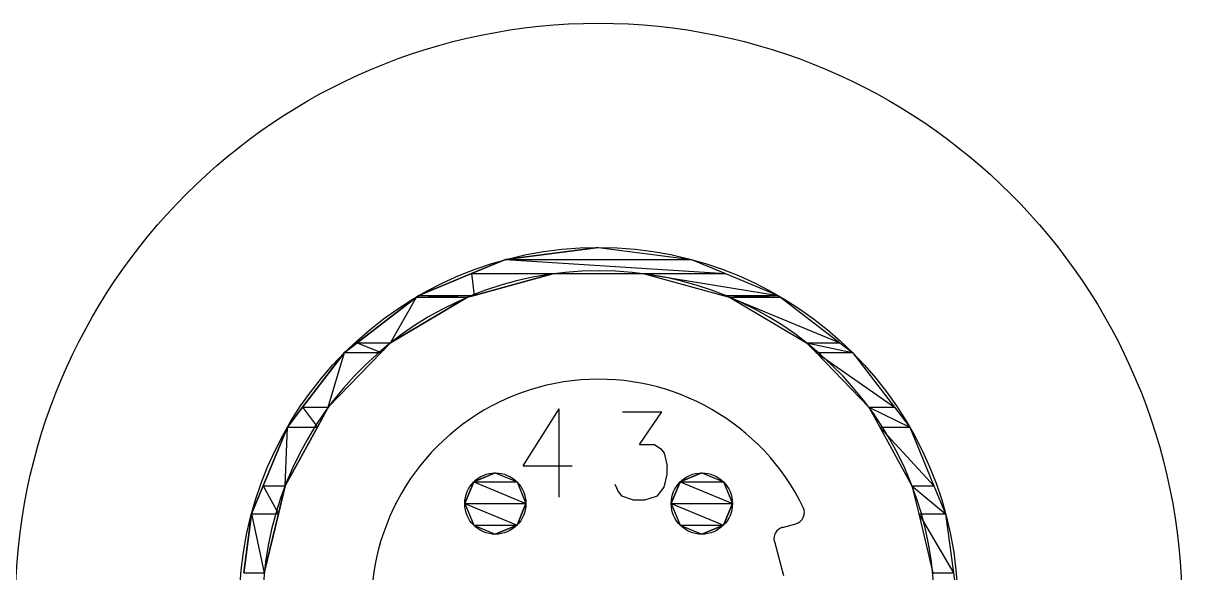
# Model space of a CAD drawing. Header units: millimetres. Extents: x 1063 to 1621, y 404 to 836.
# Drawn here: x 1491.36 to 1509.8, y 618.38 to 627.12 of the extents above; entities that cross this region are included whole.
import ezdxf

# ---------------------------------------------------------------- set-up
doc = ezdxf.new("R2010")
doc.units = ezdxf.units.MM

msp = doc.modelspace()

# ---------------------------------------------------------------- linework, layer by layer
at = {"color": 7, "linetype": 'Continuous'}
for p, q in [((1499.034, 623.359), (1500.514, 623.553)), ((1499.034, 623.359), (1500.514, 623.553)), ((1499.034, 623.359), (1500.514, 623.553)), ((1499.034, 623.359), (1500.514, 623.553)), ((1499.034, 623.359), (1500.514, 623.553)), ((1500.514, 623.553), (1501.994, 623.359)), ((1500.514, 623.553), (1501.994, 623.359)), ((1500.514, 623.553), (1501.994, 623.359)), ((1500.514, 623.553), (1501.994, 623.359)), ((1500.514, 623.553), (1501.994, 623.359)), ((1498.493, 623.135), (1499.034, 623.359)), ((1498.493, 623.135), (1499.034, 623.359)), ((1498.493, 623.135), (1499.034, 623.359)), ((1498.493, 623.135), (1499.034, 623.359)), ((1498.493, 623.135), (1499.034, 623.359)), ((1499.034, 623.359), (1501.994, 623.359)), ((1499.034, 623.359), (1502.535, 623.135)), ((1499.034, 623.359), (1501.994, 623.359)), ((1499.034, 623.359), (1502.535, 623.135)), ((1499.034, 623.359), (1501.994, 623.359)), ((1499.034, 623.359), (1502.535, 623.135)), ((1499.034, 623.359), (1501.994, 623.359)), ((1499.034, 623.359), (1502.535, 623.135)), ((1499.034, 623.359), (1501.994, 623.359)), ((1499.034, 623.359), (1501.994, 623.359)), ((1499.034, 623.359), (1502.535, 623.135)), ((1499.034, 623.359), (1502.535, 623.135)), ((1499.034, 623.359), (1501.994, 623.359)), ((1499.034, 623.359), (1502.535, 623.135)), ((1499.034, 623.359), (1501.994, 623.359)), ((1499.034, 623.359), (1502.535, 623.135)), ((1501.994, 623.359), (1502.535, 623.135)), ((1501.994, 623.359), (1502.535, 623.135)), ((1501.994, 623.359), (1502.535, 623.135)), ((1501.994, 623.359), (1502.535, 623.135)), ((1501.994, 623.359), (1502.535, 623.135)), ((1497.655, 622.787), (1498.493, 623.135)), ((1497.655, 622.787), (1498.493, 623.135)), ((1497.655, 622.787), (1498.493, 623.135)), ((1497.655, 622.787), (1498.493, 623.135)), ((1497.655, 622.787), (1498.493, 623.135)), ((1498.493, 623.135), (1502.535, 623.135)), ((1498.493, 623.135), (1498.534, 622.787)), ((1498.493, 623.135), (1499.802, 623.135)), ((1498.493, 623.135), (1498.534, 622.787)), ((1498.493, 623.135), (1502.535, 623.135)), ((1498.493, 623.135), (1498.534, 622.787)), ((1498.493, 623.135), (1499.802, 623.135)), ((1498.493, 623.135), (1498.534, 622.787)), ((1498.493, 623.135), (1502.535, 623.135)), ((1498.493, 623.135), (1502.535, 623.135)), ((1498.493, 623.135), (1498.534, 622.787)), ((1498.493, 623.135), (1498.534, 622.787)), ((1498.493, 623.135), (1499.802, 623.135)), ((1498.493, 623.135), (1498.534, 622.787)), ((1498.493, 623.135), (1499.802, 623.135)), ((1498.493, 623.135), (1498.534, 622.787)), ((1498.534, 622.787), (1499.802, 623.135)), ((1498.534, 622.787), (1499.802, 623.135)), ((1498.534, 622.787), (1499.802, 623.135)), ((1498.534, 622.787), (1499.802, 623.135)), ((1498.534, 622.787), (1499.802, 623.135)), ((1501.226, 623.135), (1502.494, 622.787)), ((1501.226, 623.135), (1503.372, 622.787)), ((1501.226, 623.135), (1502.535, 623.135)), ((1501.226, 623.135), (1503.372, 622.787)), ((1501.226, 623.135), (1502.494, 622.787)), ((1501.226, 623.135), (1503.372, 622.787)), ((1501.226, 623.135), (1502.535, 623.135)), ((1501.226, 623.135), (1503.372, 622.787)), ((1501.226, 623.135), (1502.494, 622.787)), ((1501.226, 623.135), (1503.372, 622.787)), ((1501.226, 623.135), (1502.494, 622.787)), ((1501.226, 623.135), (1503.372, 622.787)), ((1501.226, 623.135), (1502.535, 623.135)), ((1501.226, 623.135), (1503.372, 622.787)), ((1501.226, 623.135), (1502.535, 623.135)), ((1501.226, 623.135), (1503.372, 622.787)), ((1501.226, 623.135), (1502.494, 622.787)), ((1502.535, 623.135), (1503.372, 622.787)), ((1502.535, 623.135), (1503.372, 622.787)), ((1502.535, 623.135), (1503.372, 622.787)), ((1502.535, 623.135), (1503.372, 622.787)), ((1502.535, 623.135), (1503.372, 622.787)), ((1496.673, 622.034), (1497.618, 622.759)), ((1496.673, 622.034), (1497.618, 622.759)), ((1496.673, 622.034), (1497.618, 622.759)), ((1496.673, 622.034), (1497.618, 622.759)), ((1496.673, 622.034), (1497.618, 622.759)), ((1497.203, 622.034), (1497.618, 622.759)), ((1497.203, 622.034), (1498.429, 622.759)), ((1497.203, 622.034), (1497.618, 622.759)), ((1497.203, 622.034), (1497.618, 622.759)), ((1497.203, 622.034), (1498.429, 622.759)), ((1497.203, 622.034), (1497.618, 622.759)), ((1497.203, 622.034), (1497.618, 622.759)), ((1497.203, 622.034), (1497.618, 622.759)), ((1497.203, 622.034), (1498.429, 622.759)), ((1497.203, 622.034), (1497.618, 622.759)), ((1497.203, 622.034), (1498.429, 622.759)), ((1497.203, 622.034), (1497.618, 622.759)), ((1497.203, 622.034), (1498.429, 622.759)), ((1497.618, 622.759), (1497.655, 622.787)), ((1497.618, 622.759), (1497.655, 622.787)), ((1497.618, 622.759), (1497.655, 622.787)), ((1497.618, 622.759), (1497.655, 622.787)), ((1497.618, 622.759), (1497.655, 622.787)), ((1497.618, 622.759), (1498.429, 622.759)), ((1497.618, 622.759), (1498.429, 622.759)), ((1497.618, 622.759), (1498.429, 622.759)), ((1497.618, 622.759), (1498.429, 622.759)), ((1497.618, 622.759), (1498.429, 622.759)), ((1497.618, 622.759), (1498.429, 622.759)), ((1497.618, 622.759), (1498.429, 622.759)), ((1497.618, 622.759), (1498.429, 622.759)), ((1497.655, 622.787), (1498.534, 622.787)), ((1497.655, 622.787), (1498.429, 622.759)), ((1497.655, 622.787), (1498.534, 622.787)), ((1497.655, 622.787), (1498.429, 622.759)), ((1497.655, 622.787), (1498.534, 622.787)), ((1497.655, 622.787), (1498.429, 622.759)), ((1497.655, 622.787), (1498.534, 622.787)), ((1497.655, 622.787), (1498.429, 622.759)), ((1497.655, 622.787), (1498.534, 622.787)), ((1497.655, 622.787), (1498.534, 622.787)), ((1497.655, 622.787), (1498.429, 622.759)), ((1497.655, 622.787), (1498.429, 622.759)), ((1497.655, 622.787), (1498.534, 622.787)), ((1497.655, 622.787), (1498.429, 622.759)), ((1497.655, 622.787), (1498.534, 622.787)), ((1497.655, 622.787), (1498.429, 622.759)), ((1498.429, 622.759), (1498.534, 622.787)), ((1498.429, 622.759), (1498.534, 622.787)), ((1498.429, 622.759), (1498.534, 622.787)), ((1498.429, 622.759), (1498.534, 622.787)), ((1498.429, 622.759), (1498.534, 622.787)), ((1502.494, 622.787), (1503.372, 622.787)), ((1502.494, 622.787), (1502.599, 622.759)), ((1502.494, 622.787), (1503.41, 622.759)), ((1502.494, 622.787), (1503.372, 622.787)), ((1502.494, 622.787), (1503.41, 622.759)), ((1502.494, 622.787), (1503.372, 622.787)), ((1502.494, 622.787), (1502.599, 622.759)), ((1502.494, 622.787), (1503.41, 622.759)), ((1502.494, 622.787), (1503.372, 622.787)), ((1502.494, 622.787), (1503.41, 622.759)), ((1502.494, 622.787), (1503.372, 622.787)), ((1502.494, 622.787), (1503.372, 622.787)), ((1502.494, 622.787), (1502.599, 622.759)), ((1502.494, 622.787), (1503.41, 622.759)), ((1502.494, 622.787), (1502.599, 622.759)), ((1502.494, 622.787), (1503.41, 622.759)), ((1502.494, 622.787), (1503.372, 622.787)), ((1502.494, 622.787), (1503.41, 622.759)), ((1502.494, 622.787), (1503.372, 622.787)), ((1502.494, 622.787), (1503.41, 622.759)), ((1502.494, 622.787), (1502.599, 622.759)), ((1502.599, 622.759), (1503.41, 622.759)), ((1502.599, 622.759), (1503.825, 622.034)), ((1502.599, 622.759), (1504.355, 622.034)), ((1502.599, 622.759), (1503.41, 622.759)), ((1502.599, 622.759), (1504.355, 622.034)), ((1502.599, 622.759), (1503.41, 622.759)), ((1502.599, 622.759), (1503.825, 622.034)), ((1502.599, 622.759), (1504.355, 622.034)), ((1502.599, 622.759), (1503.41, 622.759)), ((1502.599, 622.759), (1504.355, 622.034)), ((1502.599, 622.759), (1503.41, 622.759)), ((1502.599, 622.759), (1503.41, 622.759)), ((1502.599, 622.759), (1503.825, 622.034)), ((1502.599, 622.759), (1504.355, 622.034)), ((1502.599, 622.759), (1503.825, 622.034)), ((1502.599, 622.759), (1504.355, 622.034)), ((1502.599, 622.759), (1503.41, 622.759)), ((1502.599, 622.759), (1504.355, 622.034)), ((1502.599, 622.759), (1503.41, 622.759)), ((1502.599, 622.759), (1504.355, 622.034)), ((1502.599, 622.759), (1503.825, 622.034)), ((1503.372, 622.787), (1503.41, 622.759)), ((1503.372, 622.787), (1503.41, 622.759)), ((1503.372, 622.787), (1503.41, 622.759)), ((1503.372, 622.787), (1503.41, 622.759)), ((1503.372, 622.787), (1503.41, 622.759)), ((1503.41, 622.759), (1504.355, 622.034)), ((1503.41, 622.759), (1504.355, 622.034)), ((1503.41, 622.759), (1504.355, 622.034)), ((1503.41, 622.759), (1504.355, 622.034)), ((1503.41, 622.759), (1504.355, 622.034)), ((1496.471, 621.879), (1496.673, 622.034)), ((1496.471, 621.879), (1496.673, 622.034)), ((1496.471, 621.879), (1496.673, 622.034)), ((1496.471, 621.879), (1496.673, 622.034)), ((1496.471, 621.879), (1496.673, 622.034)), ((1496.673, 622.034), (1497.203, 622.034)), ((1496.673, 622.034), (1497.053, 621.879)), ((1496.673, 622.034), (1497.203, 622.034)), ((1496.673, 622.034), (1497.053, 621.879)), ((1496.673, 622.034), (1497.203, 622.034)), ((1496.673, 622.034), (1497.053, 621.879)), ((1496.673, 622.034), (1497.203, 622.034)), ((1496.673, 622.034), (1497.053, 621.879)), ((1496.673, 622.034), (1497.203, 622.034)), ((1496.673, 622.034), (1497.203, 622.034)), ((1496.673, 622.034), (1497.053, 621.879)), ((1496.673, 622.034), (1497.053, 621.879)), ((1496.673, 622.034), (1497.203, 622.034)), ((1496.673, 622.034), (1497.053, 621.879)), ((1496.673, 622.034), (1497.203, 622.034)), ((1496.673, 622.034), (1497.053, 621.879)), ((1497.053, 621.879), (1497.203, 622.034)), ((1497.053, 621.879), (1497.203, 622.034)), ((1497.053, 621.879), (1497.203, 622.034)), ((1497.053, 621.879), (1497.203, 622.034)), ((1497.053, 621.879), (1497.203, 622.034)), ((1503.825, 622.034), (1504.355, 622.034)), ((1503.825, 622.034), (1503.974, 621.879)), ((1503.825, 622.034), (1504.557, 621.879)), ((1503.825, 622.034), (1504.355, 622.034)), ((1503.825, 622.034), (1504.557, 621.879)), ((1503.825, 622.034), (1504.355, 622.034)), ((1503.825, 622.034), (1503.974, 621.879)), ((1503.825, 622.034), (1504.557, 621.879)), ((1503.825, 622.034), (1504.355, 622.034)), ((1503.825, 622.034), (1504.557, 621.879)), ((1503.825, 622.034), (1504.355, 622.034)), ((1503.825, 622.034), (1504.355, 622.034)), ((1503.825, 622.034), (1503.974, 621.879)), ((1503.825, 622.034), (1504.557, 621.879)), ((1503.825, 622.034), (1503.974, 621.879)), ((1503.825, 622.034), (1504.557, 621.879)), ((1503.825, 622.034), (1504.355, 622.034)), ((1503.825, 622.034), (1504.557, 621.879)), ((1503.825, 622.034), (1504.355, 622.034)), ((1503.825, 622.034), (1504.557, 621.879)), ((1503.825, 622.034), (1503.974, 621.879)), ((1504.355, 622.034), (1504.557, 621.879)), ((1504.355, 622.034), (1504.557, 621.879)), ((1504.355, 622.034), (1504.557, 621.879)), ((1504.355, 622.034), (1504.557, 621.879)), ((1504.355, 622.034), (1504.557, 621.879)), ((1495.805, 621.011), (1496.471, 621.879)), ((1495.805, 621.011), (1496.471, 621.879)), ((1495.805, 621.011), (1496.471, 621.879)), ((1495.805, 621.011), (1496.471, 621.879)), ((1495.805, 621.011), (1496.471, 621.879)), ((1496.213, 621.011), (1496.471, 621.879)), ((1496.213, 621.011), (1497.053, 621.879)), ((1496.213, 621.011), (1496.471, 621.879)), ((1496.213, 621.011), (1496.471, 621.879)), ((1496.213, 621.011), (1497.053, 621.879)), ((1496.213, 621.011), (1496.471, 621.879)), ((1496.213, 621.011), (1496.471, 621.879)), ((1496.213, 621.011), (1496.471, 621.879)), ((1496.213, 621.011), (1497.053, 621.879)), ((1496.213, 621.011), (1496.471, 621.879)), ((1496.213, 621.011), (1497.053, 621.879)), ((1496.213, 621.011), (1496.471, 621.879)), ((1496.213, 621.011), (1497.053, 621.879)), ((1496.471, 621.879), (1497.053, 621.879)), ((1496.471, 621.879), (1497.053, 621.879)), ((1496.471, 621.879), (1497.053, 621.879)), ((1496.471, 621.879), (1497.053, 621.879)), ((1496.471, 621.879), (1497.053, 621.879)), ((1496.471, 621.879), (1497.053, 621.879)), ((1496.471, 621.879), (1497.053, 621.879)), ((1496.471, 621.879), (1497.053, 621.879)), ((1503.974, 621.879), (1504.557, 621.879)), ((1503.974, 621.879), (1504.815, 621.011)), ((1503.974, 621.879), (1505.223, 621.011)), ((1503.974, 621.879), (1504.557, 621.879)), ((1503.974, 621.879), (1505.223, 621.011)), ((1503.974, 621.879), (1504.557, 621.879)), ((1503.974, 621.879), (1504.815, 621.011)), ((1503.974, 621.879), (1505.223, 621.011)), ((1503.974, 621.879), (1504.557, 621.879)), ((1503.974, 621.879), (1505.223, 621.011)), ((1503.974, 621.879), (1504.557, 621.879)), ((1503.974, 621.879), (1504.557, 621.879)), ((1503.974, 621.879), (1504.815, 621.011)), ((1503.974, 621.879), (1505.223, 621.011)), ((1503.974, 621.879), (1504.815, 621.011)), ((1503.974, 621.879), (1505.223, 621.011)), ((1503.974, 621.879), (1504.557, 621.879)), ((1503.974, 621.879), (1505.223, 621.011)), ((1503.974, 621.879), (1504.557, 621.879)), ((1503.974, 621.879), (1505.223, 621.011)), ((1503.974, 621.879), (1504.815, 621.011)), ((1504.557, 621.879), (1505.223, 621.011)), ((1504.557, 621.879), (1505.223, 621.011)), ((1504.557, 621.879), (1505.223, 621.011)), ((1504.557, 621.879), (1505.223, 621.011)), ((1504.557, 621.879), (1505.223, 621.011)), ((1495.563, 620.695), (1495.805, 621.011)), ((1495.563, 620.695), (1495.805, 621.011)), ((1495.563, 620.695), (1495.805, 621.011)), ((1495.563, 620.695), (1495.805, 621.011)), ((1495.563, 620.695), (1495.805, 621.011)), ((1495.805, 621.011), (1496.213, 621.011)), ((1495.805, 621.011), (1496.039, 620.695)), ((1495.805, 621.011), (1496.213, 621.011)), ((1495.805, 621.011), (1496.039, 620.695)), ((1495.805, 621.011), (1496.213, 621.011)), ((1495.805, 621.011), (1496.039, 620.695)), ((1495.805, 621.011), (1496.213, 621.011)), ((1495.805, 621.011), (1496.039, 620.695)), ((1495.805, 621.011), (1496.213, 621.011)), ((1495.805, 621.011), (1496.213, 621.011)), ((1495.805, 621.011), (1496.039, 620.695)), ((1495.805, 621.011), (1496.039, 620.695)), ((1495.805, 621.011), (1496.213, 621.011)), ((1495.805, 621.011), (1496.039, 620.695)), ((1495.805, 621.011), (1496.213, 621.011)), ((1495.805, 621.011), (1496.039, 620.695)), ((1496.039, 620.695), (1496.213, 621.011)), ((1496.039, 620.695), (1496.213, 621.011)), ((1496.039, 620.695), (1496.213, 621.011)), ((1496.039, 620.695), (1496.213, 621.011)), ((1496.039, 620.695), (1496.213, 621.011)), ((1499.312, 620.081), (1499.889, 620.986)), ((1499.889, 619.583), (1499.889, 620.986)), ((1504.815, 621.011), (1505.223, 621.011)), ((1504.815, 621.011), (1504.989, 620.695)), ((1504.815, 621.011), (1505.465, 620.695)), ((1504.815, 621.011), (1505.223, 621.011)), ((1504.815, 621.011), (1505.465, 620.695)), ((1504.815, 621.011), (1505.223, 621.011)), ((1504.815, 621.011), (1504.989, 620.695)), ((1504.815, 621.011), (1505.465, 620.695)), ((1504.815, 621.011), (1505.223, 621.011)), ((1504.815, 621.011), (1505.465, 620.695)), ((1504.815, 621.011), (1505.223, 621.011)), ((1504.815, 621.011), (1505.223, 621.011)), ((1504.815, 621.011), (1504.989, 620.695)), ((1504.815, 621.011), (1505.465, 620.695)), ((1504.815, 621.011), (1504.989, 620.695)), ((1504.815, 621.011), (1505.465, 620.695)), ((1504.815, 621.011), (1505.223, 621.011)), ((1504.815, 621.011), (1505.465, 620.695)), ((1504.815, 621.011), (1505.223, 621.011)), ((1504.815, 621.011), (1505.465, 620.695)), ((1504.815, 621.011), (1504.989, 620.695)), ((1505.223, 621.011), (1505.465, 620.695)), ((1505.223, 621.011), (1505.465, 620.695)), ((1505.223, 621.011), (1505.465, 620.695)), ((1505.223, 621.011), (1505.465, 620.695)), ((1505.223, 621.011), (1505.465, 620.695)), ((1500.894, 620.939), (1501.522, 620.939)), ((1501.166, 620.419), (1501.522, 620.939)), ((1495.177, 619.763), (1495.563, 620.695)), ((1495.177, 619.763), (1495.563, 620.695)), ((1495.177, 619.763), (1495.563, 620.695)), ((1495.177, 619.763), (1495.563, 620.695)), ((1495.177, 619.763), (1495.563, 620.695)), ((1495.527, 619.763), (1495.563, 620.695)), ((1495.527, 619.763), (1496.039, 620.695)), ((1495.527, 619.763), (1495.563, 620.695)), ((1495.527, 619.763), (1495.563, 620.695)), ((1495.527, 619.763), (1496.039, 620.695)), ((1495.527, 619.763), (1495.563, 620.695)), ((1495.527, 619.763), (1495.563, 620.695)), ((1495.527, 619.763), (1495.563, 620.695)), ((1495.527, 619.763), (1496.039, 620.695)), ((1495.527, 619.763), (1495.563, 620.695)), ((1495.527, 619.763), (1496.039, 620.695)), ((1495.527, 619.763), (1495.563, 620.695)), ((1495.527, 619.763), (1496.039, 620.695)), ((1495.563, 620.695), (1496.039, 620.695)), ((1495.563, 620.695), (1496.039, 620.695)), ((1495.563, 620.695), (1496.039, 620.695)), ((1495.563, 620.695), (1496.039, 620.695)), ((1495.563, 620.695), (1496.039, 620.695)), ((1495.563, 620.695), (1496.039, 620.695)), ((1495.563, 620.695), (1496.039, 620.695)), ((1495.563, 620.695), (1496.039, 620.695)), ((1504.989, 620.695), (1505.465, 620.695)), ((1504.989, 620.695), (1505.501, 619.763)), ((1504.989, 620.695), (1505.851, 619.763)), ((1504.989, 620.695), (1505.465, 620.695)), ((1504.989, 620.695), (1505.851, 619.763)), ((1504.989, 620.695), (1505.465, 620.695)), ((1504.989, 620.695), (1505.501, 619.763)), ((1504.989, 620.695), (1505.851, 619.763)), ((1504.989, 620.695), (1505.465, 620.695)), ((1504.989, 620.695), (1505.851, 619.763)), ((1504.989, 620.695), (1505.465, 620.695)), ((1504.989, 620.695), (1505.465, 620.695)), ((1504.989, 620.695), (1505.501, 619.763)), ((1504.989, 620.695), (1505.851, 619.763)), ((1504.989, 620.695), (1505.501, 619.763)), ((1504.989, 620.695), (1505.851, 619.763)), ((1504.989, 620.695), (1505.465, 620.695)), ((1504.989, 620.695), (1505.851, 619.763)), ((1504.989, 620.695), (1505.465, 620.695)), ((1504.989, 620.695), (1505.851, 619.763)), ((1504.989, 620.695), (1505.501, 619.763)), ((1505.465, 620.695), (1505.851, 619.763)), ((1505.465, 620.695), (1505.851, 619.763)), ((1505.465, 620.695), (1505.851, 619.763)), ((1505.465, 620.695), (1505.851, 619.763)), ((1505.465, 620.695), (1505.851, 619.763)), ((1501.166, 620.419), (1501.404, 620.419)), ((1501.404, 620.419), (1501.505, 620.351)), ((1501.505, 620.351), (1501.556, 620.283)), ((1501.556, 620.283), (1501.607, 620.079)), ((1499.312, 620.081), (1500.093, 620.081)), ((1501.607, 619.943), (1501.607, 620.079)), ((1498.527, 619.824), (1498.871, 619.966)), ((1498.527, 619.824), (1498.871, 619.966)), ((1498.527, 619.824), (1498.871, 619.966)), ((1498.527, 619.824), (1498.871, 619.966)), ((1498.871, 619.966), (1499.216, 619.824)), ((1498.871, 619.966), (1499.216, 619.824)), ((1498.871, 619.966), (1499.216, 619.824)), ((1498.871, 619.966), (1499.216, 619.824)), ((1501.556, 619.74), (1501.607, 619.943)), ((1501.812, 619.824), (1502.157, 619.966)), ((1501.812, 619.824), (1502.157, 619.966)), ((1501.812, 619.824), (1502.157, 619.966)), ((1501.812, 619.824), (1502.157, 619.966)), ((1502.157, 619.966), (1502.501, 619.824)), ((1502.157, 619.966), (1502.501, 619.824)), ((1502.157, 619.966), (1502.501, 619.824)), ((1502.157, 619.966), (1502.501, 619.824)), ((1494.991, 619.316), (1495.177, 619.763)), ((1494.991, 619.316), (1495.177, 619.763)), ((1494.991, 619.316), (1495.177, 619.763)), ((1494.991, 619.316), (1495.177, 619.763)), ((1494.991, 619.316), (1495.177, 619.763)), ((1495.177, 619.763), (1495.527, 619.763)), ((1495.177, 619.763), (1495.42, 619.316)), ((1495.177, 619.763), (1495.527, 619.763)), ((1495.177, 619.763), (1495.42, 619.316)), ((1495.177, 619.763), (1495.527, 619.763)), ((1495.177, 619.763), (1495.42, 619.316)), ((1495.177, 619.763), (1495.527, 619.763)), ((1495.177, 619.763), (1495.42, 619.316)), ((1495.177, 619.763), (1495.527, 619.763)), ((1495.177, 619.763), (1495.527, 619.763)), ((1495.177, 619.763), (1495.42, 619.316)), ((1495.177, 619.763), (1495.42, 619.316)), ((1495.177, 619.763), (1495.527, 619.763)), ((1495.177, 619.763), (1495.42, 619.316)), ((1495.177, 619.763), (1495.527, 619.763)), ((1495.177, 619.763), (1495.42, 619.316)), ((1495.42, 619.316), (1495.527, 619.763)), ((1495.42, 619.316), (1495.527, 619.763)), ((1495.42, 619.316), (1495.527, 619.763)), ((1495.42, 619.316), (1495.527, 619.763)), ((1495.42, 619.316), (1495.527, 619.763)), ((1498.384, 619.479), (1498.527, 619.824)), ((1498.384, 619.479), (1498.527, 619.824)), ((1498.384, 619.479), (1498.527, 619.824)), ((1498.384, 619.479), (1498.527, 619.824)), ((1498.527, 619.824), (1499.216, 619.824)), ((1498.527, 619.824), (1499.358, 619.479)), ((1498.527, 619.824), (1499.216, 619.824)), ((1498.527, 619.824), (1499.358, 619.479)), ((1498.527, 619.824), (1499.216, 619.824)), ((1498.527, 619.824), (1499.216, 619.824)), ((1498.527, 619.824), (1499.358, 619.479)), ((1498.527, 619.824), (1499.358, 619.479)), ((1498.527, 619.824), (1499.216, 619.824)), ((1498.527, 619.824), (1499.358, 619.479)), ((1498.527, 619.824), (1499.216, 619.824)), ((1498.527, 619.824), (1499.358, 619.479)), ((1499.216, 619.824), (1499.358, 619.479)), ((1499.216, 619.824), (1499.358, 619.479)), ((1499.216, 619.824), (1499.358, 619.479)), ((1499.216, 619.824), (1499.358, 619.479)), ((1500.775, 619.785), (1500.826, 619.672)), ((1501.454, 619.604), (1501.556, 619.74)), ((1501.669, 619.479), (1501.812, 619.824)), ((1501.669, 619.479), (1501.812, 619.824)), ((1501.669, 619.479), (1501.812, 619.824)), ((1501.669, 619.479), (1501.812, 619.824)), ((1501.812, 619.824), (1502.501, 619.824)), ((1501.812, 619.824), (1502.644, 619.479)), ((1501.812, 619.824), (1502.501, 619.824)), ((1501.812, 619.824), (1502.644, 619.479)), ((1501.812, 619.824), (1502.501, 619.824)), ((1501.812, 619.824), (1502.501, 619.824)), ((1501.812, 619.824), (1502.644, 619.479)), ((1501.812, 619.824), (1502.644, 619.479)), ((1501.812, 619.824), (1502.501, 619.824)), ((1501.812, 619.824), (1502.644, 619.479)), ((1501.812, 619.824), (1502.501, 619.824)), ((1501.812, 619.824), (1502.644, 619.479)), ((1502.501, 619.824), (1502.644, 619.479)), ((1502.501, 619.824), (1502.644, 619.479)), ((1502.501, 619.824), (1502.644, 619.479)), ((1502.501, 619.824), (1502.644, 619.479)), ((1505.501, 619.763), (1505.851, 619.763)), ((1505.501, 619.763), (1505.608, 619.316)), ((1505.501, 619.763), (1506.036, 619.316)), ((1505.501, 619.763), (1505.851, 619.763)), ((1505.501, 619.763), (1506.036, 619.316)), ((1505.501, 619.763), (1505.851, 619.763)), ((1505.501, 619.763), (1505.608, 619.316)), ((1505.501, 619.763), (1506.036, 619.316)), ((1505.501, 619.763), (1505.851, 619.763)), ((1505.501, 619.763), (1506.036, 619.316)), ((1505.501, 619.763), (1505.851, 619.763)), ((1505.501, 619.763), (1505.851, 619.763)), ((1505.501, 619.763), (1505.608, 619.316)), ((1505.501, 619.763), (1506.036, 619.316)), ((1505.501, 619.763), (1505.608, 619.316)), ((1505.501, 619.763), (1506.036, 619.316)), ((1505.501, 619.763), (1505.851, 619.763)), ((1505.501, 619.763), (1506.036, 619.316)), ((1505.501, 619.763), (1505.851, 619.763)), ((1505.501, 619.763), (1506.036, 619.316)), ((1505.501, 619.763), (1505.608, 619.316)), ((1505.851, 619.763), (1506.036, 619.316)), ((1505.851, 619.763), (1506.036, 619.316)), ((1505.851, 619.763), (1506.036, 619.316)), ((1505.851, 619.763), (1506.036, 619.316)), ((1505.851, 619.763), (1506.036, 619.316)), ((1500.826, 619.672), (1500.877, 619.604)), ((1500.877, 619.604), (1501.064, 619.536)), ((1501.064, 619.536), (1501.251, 619.536)), ((1501.251, 619.536), (1501.454, 619.604)), ((1494.868, 618.378), (1494.991, 619.316)), ((1494.868, 618.378), (1494.991, 619.316)), ((1494.868, 618.378), (1494.991, 619.316)), ((1494.868, 618.378), (1494.991, 619.316)), ((1494.868, 618.378), (1494.991, 619.316)), ((1494.991, 619.316), (1495.42, 619.316)), ((1494.991, 619.316), (1495.195, 618.378)), ((1494.991, 619.316), (1495.42, 619.316)), ((1494.991, 619.316), (1495.195, 618.378)), ((1494.991, 619.316), (1495.42, 619.316)), ((1494.991, 619.316), (1495.195, 618.378)), ((1494.991, 619.316), (1495.42, 619.316)), ((1494.991, 619.316), (1495.195, 618.378)), ((1494.991, 619.316), (1495.42, 619.316)), ((1494.991, 619.316), (1495.42, 619.316)), ((1494.991, 619.316), (1495.195, 618.378)), ((1494.991, 619.316), (1495.195, 618.378)), ((1494.991, 619.316), (1495.42, 619.316)), ((1494.991, 619.316), (1495.195, 618.378)), ((1494.991, 619.316), (1495.42, 619.316)), ((1494.991, 619.316), (1495.195, 618.378)), ((1495.195, 618.378), (1495.42, 619.316)), ((1495.195, 618.378), (1495.42, 619.316)), ((1495.195, 618.378), (1495.42, 619.316)), ((1495.195, 618.378), (1495.42, 619.316)), ((1495.195, 618.378), (1495.42, 619.316)), ((1498.384, 619.479), (1499.358, 619.479)), ((1498.384, 619.479), (1498.527, 619.134)), ((1498.384, 619.479), (1499.216, 619.134)), ((1498.384, 619.479), (1499.358, 619.479)), ((1498.384, 619.479), (1499.216, 619.134)), ((1498.384, 619.479), (1499.358, 619.479)), ((1498.384, 619.479), (1499.358, 619.479)), ((1498.384, 619.479), (1498.527, 619.134)), ((1498.384, 619.479), (1499.216, 619.134)), ((1498.384, 619.479), (1498.527, 619.134)), ((1498.384, 619.479), (1499.216, 619.134)), ((1498.384, 619.479), (1499.358, 619.479)), ((1498.384, 619.479), (1499.216, 619.134)), ((1498.384, 619.479), (1499.358, 619.479)), ((1498.384, 619.479), (1499.216, 619.134)), ((1498.384, 619.479), (1498.527, 619.134)), ((1499.216, 619.134), (1499.358, 619.479)), ((1499.216, 619.134), (1499.358, 619.479)), ((1499.216, 619.134), (1499.358, 619.479)), ((1499.216, 619.134), (1499.358, 619.479)), ((1501.669, 619.479), (1502.644, 619.479)), ((1501.669, 619.479), (1501.812, 619.134)), ((1501.669, 619.479), (1502.501, 619.134)), ((1501.669, 619.479), (1502.644, 619.479)), ((1501.669, 619.479), (1502.501, 619.134)), ((1501.669, 619.479), (1502.644, 619.479)), ((1501.669, 619.479), (1502.644, 619.479)), ((1501.669, 619.479), (1501.812, 619.134)), ((1501.669, 619.479), (1502.501, 619.134)), ((1501.669, 619.479), (1501.812, 619.134)), ((1501.669, 619.479), (1502.501, 619.134)), ((1501.669, 619.479), (1502.644, 619.479)), ((1501.669, 619.479), (1502.501, 619.134)), ((1501.669, 619.479), (1502.644, 619.479)), ((1501.669, 619.479), (1502.501, 619.134)), ((1501.669, 619.479), (1501.812, 619.134)), ((1502.501, 619.134), (1502.644, 619.479)), ((1502.501, 619.134), (1502.644, 619.479)), ((1502.501, 619.134), (1502.644, 619.479)), ((1502.501, 619.134), (1502.644, 619.479)), ((1505.608, 619.316), (1506.036, 619.316)), ((1505.608, 619.316), (1505.832, 618.378)), ((1505.608, 619.316), (1506.16, 618.378)), ((1505.608, 619.316), (1506.036, 619.316)), ((1505.608, 619.316), (1506.16, 618.378)), ((1505.608, 619.316), (1506.036, 619.316)), ((1505.608, 619.316), (1505.832, 618.378)), ((1505.608, 619.316), (1506.16, 618.378)), ((1505.608, 619.316), (1506.036, 619.316)), ((1505.608, 619.316), (1506.16, 618.378)), ((1505.608, 619.316), (1506.036, 619.316)), ((1505.608, 619.316), (1506.036, 619.316)), ((1505.608, 619.316), (1505.832, 618.378)), ((1505.608, 619.316), (1506.16, 618.378)), ((1505.608, 619.316), (1505.832, 618.378)), ((1505.608, 619.316), (1506.16, 618.378)), ((1505.608, 619.316), (1506.036, 619.316)), ((1505.608, 619.316), (1506.16, 618.378)), ((1505.608, 619.316), (1506.036, 619.316)), ((1505.608, 619.316), (1506.16, 618.378)), ((1505.608, 619.316), (1505.832, 618.378)), ((1506.036, 619.316), (1506.16, 618.378)), ((1506.036, 619.316), (1506.16, 618.378)), ((1506.036, 619.316), (1506.16, 618.378)), ((1506.036, 619.316), (1506.16, 618.378)), ((1506.036, 619.316), (1506.16, 618.378)), ((1498.527, 619.134), (1499.216, 619.134)), ((1498.527, 619.134), (1498.871, 618.992)), ((1498.527, 619.134), (1499.216, 619.134)), ((1498.527, 619.134), (1499.216, 619.134)), ((1498.527, 619.134), (1498.871, 618.992)), ((1498.527, 619.134), (1499.216, 619.134)), ((1498.527, 619.134), (1498.871, 618.992)), ((1498.527, 619.134), (1499.216, 619.134)), ((1498.527, 619.134), (1499.216, 619.134)), ((1498.527, 619.134), (1498.871, 618.992)), ((1498.871, 618.992), (1499.216, 619.134)), ((1498.871, 618.992), (1499.216, 619.134)), ((1498.871, 618.992), (1499.216, 619.134)), ((1498.871, 618.992), (1499.216, 619.134)), ((1501.812, 619.134), (1502.501, 619.134)), ((1501.812, 619.134), (1502.157, 618.992)), ((1501.812, 619.134), (1502.501, 619.134)), ((1501.812, 619.134), (1502.501, 619.134)), ((1501.812, 619.134), (1502.157, 618.992)), ((1501.812, 619.134), (1502.501, 619.134)), ((1501.812, 619.134), (1502.157, 618.992)), ((1501.812, 619.134), (1502.501, 619.134)), ((1501.812, 619.134), (1502.501, 619.134)), ((1501.812, 619.134), (1502.157, 618.992)), ((1502.157, 618.992), (1502.501, 619.134)), ((1502.157, 618.992), (1502.501, 619.134)), ((1502.157, 618.992), (1502.501, 619.134)), ((1502.157, 618.992), (1502.501, 619.134)), ((1503.442, 619.101), (1503.651, 619.157)), ((1503.311, 618.874), (1503.455, 618.336)), ((1506.16, 618.378), (1506.231, 617.836)), ((1506.16, 618.378), (1506.231, 617.836)), ((1506.16, 618.378), (1506.231, 617.836)), ((1506.16, 618.378), (1506.231, 617.836)), ((1506.16, 618.378), (1506.231, 617.836))]:
    msp.add_line(p, q, dxfattribs=at)
for points in [[(1500.514, 623.553), (1499.034, 623.359), (1501.994, 623.359)], [(1499.034, 623.359), (1498.493, 623.135), (1502.535, 623.135)], [(1499.034, 623.359), (1501.994, 623.359), (1502.535, 623.135)], [(1498.493, 623.135), (1497.655, 622.787), (1498.534, 622.787)], [(1498.493, 623.135), (1499.802, 623.135), (1498.534, 622.787)], [(1501.226, 623.135), (1502.494, 622.787), (1503.372, 622.787)], [(1501.226, 623.135), (1502.535, 623.135), (1503.372, 622.787)], [(1497.618, 622.759), (1496.673, 622.034), (1497.203, 622.034)], [(1497.618, 622.759), (1498.429, 622.759), (1497.203, 622.034)], [(1497.655, 622.787), (1497.618, 622.759), (1498.429, 622.759)], [(1497.655, 622.787), (1498.534, 622.787), (1498.429, 622.759)], [(1502.494, 622.787), (1502.599, 622.759), (1503.41, 622.759)], [(1502.494, 622.787), (1503.372, 622.787), (1503.41, 622.759)], [(1502.599, 622.759), (1503.825, 622.034), (1504.355, 622.034)], [(1502.599, 622.759), (1503.41, 622.759), (1504.355, 622.034)], [(1496.673, 622.034), (1496.471, 621.879), (1497.053, 621.879)], [(1496.673, 622.034), (1497.203, 622.034), (1497.053, 621.879)], [(1503.825, 622.034), (1503.974, 621.879), (1504.557, 621.879)], [(1503.825, 622.034), (1504.355, 622.034), (1504.557, 621.879)], [(1496.471, 621.879), (1495.805, 621.011), (1496.213, 621.011)], [(1496.471, 621.879), (1497.053, 621.879), (1496.213, 621.011)], [(1503.974, 621.879), (1504.815, 621.011), (1505.223, 621.011)], [(1503.974, 621.879), (1504.557, 621.879), (1505.223, 621.011)], [(1495.805, 621.011), (1495.563, 620.695), (1496.039, 620.695)], [(1495.805, 621.011), (1496.213, 621.011), (1496.039, 620.695)], [(1504.815, 621.011), (1504.989, 620.695), (1505.465, 620.695)], [(1504.815, 621.011), (1505.223, 621.011), (1505.465, 620.695)], [(1495.563, 620.695), (1495.177, 619.763), (1495.527, 619.763)], [(1495.563, 620.695), (1496.039, 620.695), (1495.527, 619.763)], [(1504.989, 620.695), (1505.501, 619.763), (1505.851, 619.763)], [(1504.989, 620.695), (1505.465, 620.695), (1505.851, 619.763)], [(1498.871, 619.966), (1498.527, 619.824), (1499.216, 619.824)], [(1502.157, 619.966), (1501.812, 619.824), (1502.501, 619.824)], [(1495.177, 619.763), (1494.991, 619.316), (1495.42, 619.316)], [(1495.177, 619.763), (1495.527, 619.763), (1495.42, 619.316)], [(1498.527, 619.824), (1498.384, 619.479), (1499.358, 619.479)], [(1498.527, 619.824), (1499.216, 619.824), (1499.358, 619.479)], [(1501.812, 619.824), (1501.669, 619.479), (1502.644, 619.479)], [(1501.812, 619.824), (1502.501, 619.824), (1502.644, 619.479)], [(1505.501, 619.763), (1505.608, 619.316), (1506.036, 619.316)], [(1505.501, 619.763), (1505.851, 619.763), (1506.036, 619.316)], [(1494.991, 619.316), (1494.868, 618.378), (1495.195, 618.378)], [(1494.991, 619.316), (1495.42, 619.316), (1495.195, 618.378)], [(1498.384, 619.479), (1498.527, 619.134), (1499.216, 619.134)], [(1498.384, 619.479), (1499.358, 619.479), (1499.216, 619.134)], [(1501.669, 619.479), (1501.812, 619.134), (1502.501, 619.134)], [(1501.669, 619.479), (1502.644, 619.479), (1502.501, 619.134)], [(1505.608, 619.316), (1505.832, 618.378), (1506.16, 618.378)], [(1505.608, 619.316), (1506.036, 619.316), (1506.16, 618.378)], [(1498.527, 619.134), (1499.216, 619.134), (1498.871, 618.992)], [(1501.812, 619.134), (1502.501, 619.134), (1502.157, 618.992)]]:
    msp.add_lwpolyline(points, dxfattribs=at)
for centre, radius in [((1500.514, 617.836), 9.281), ((1500.514, 617.836), 5.717), ((1498.871, 619.479), 0.487), ((1502.157, 619.479), 0.487)]:
    msp.add_circle(centre, radius, dxfattribs=at)
for centre, radius, start, end in [((1500.514, 617.836), 5.346, 273.9821, 266.0179), ((1500.514, 617.836), 3.62, 25.9055, 231.6083), ((1503.603, 619.336), 0.186, 285, 25.9055), ((1503.49, 618.922), 0.186, 105, 195)]:
    msp.add_arc(centre, radius, start, end, dxfattribs=at)

doc.saveas('drawing.dxf')
